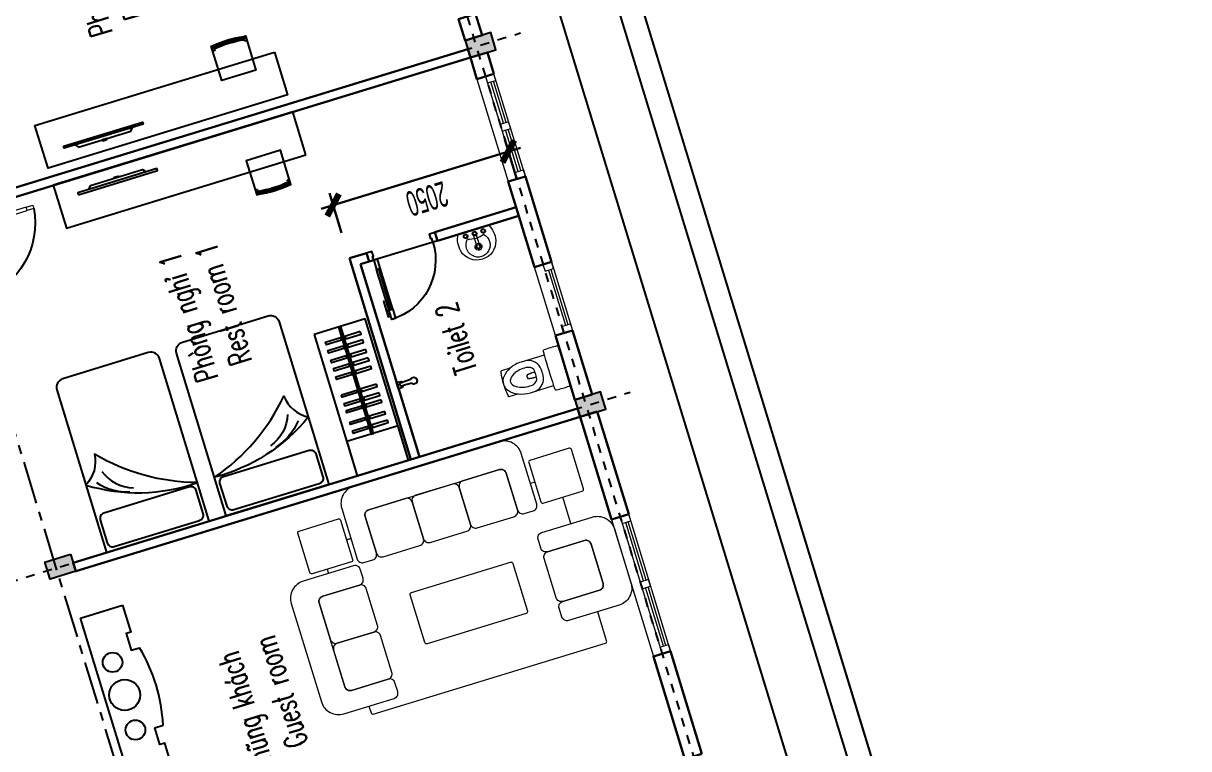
# Model space of a CAD drawing. Header units: inches. Extents: x 543393 to 2689207, y 1841861 to 9121372.
# Drawn here: x 547509.67 to 547522.7, y 1841992.2 to 1842000.31 of the extents above; entities that cross this region are included whole.
import ezdxf
from ezdxf.lldxf.tags import DXFTag

# ---------------------------------------------------------------- set-up
doc = ezdxf.new("R2010")
doc.units = ezdxf.units.IN
doc.header["$MEASUREMENT"] = 0
doc.linetypes.add('02 Xref Nha dieu hanh$0$PHANTOMX2', pattern=[127, 63.5, -12.7, 12.7, -12.7, 12.7, -12.7])
doc.linetypes.add('ACAD_ISO04W100', pattern=[30, 24, -3, 0, -3])
for name, color, linetype, lineweight in [('01', 1, 'Continuous', 9), ('A-Door', 254, 'Continuous', 13), ('A-Wall', 3, 'Continuous', 30), ('A310G', 5, 'Continuous', 9), ('CUA', 2, 'Continuous', 9), ('Kich thuoc', 8, 'Continuous', 18), ('NKT', 1, 'Continuous', 13), ('P-SANR-FIXT', 6, 'Continuous', 9)]:
    doc.layers.add(name, color=color, linetype=linetype, lineweight=lineweight)
for name, color, linetype in [('02 Xref Nha dieu hanh$0$BSA_Door - par', 12, 'Continuous'), ('02 Xref Nha dieu hanh$0$BSA_General note', 53, 'Continuous'), ('02 Xref Nha dieu hanh$0$BSA_Hidden', 197, '02 Xref Nha dieu hanh$0$HIDDEN'), ('02 Xref Nha dieu hanh$0$BSA_THIN', 197, 'Continuous'), ('02 Xref Nha dieu hanh$0$Noi that 001', 27, 'Continuous'), ('02 Xref Nha dieu hanh$0$VNPE-PB-DRP-PIPE', 22, '02 Xref Nha dieu hanh$0$PHANTOMX2'), ('Duong', 4, 'Continuous'), ('hach', 8, 'Continuous'), ('KICHTHUOCTHACH', 161, 'Continuous'), ('NET THAY', 4, 'Continuous'), ('NT', 1, 'Continuous'), ('NTBI', 4, 'Continuous'), ('NVDUNG', 4, 'Continuous'), ('QUYEN', 7, 'Continuous')]:
    doc.layers.add(name, color=color, linetype=linetype)
doc.styles.add('CHU DIM', font='chhsml.shx', dxfattribs={"width": 0.55})
doc.styles.add('DIM', font='vnsimli.shx', dxfattribs={"width": 0.65})
tags = doc.linetypes.add('02 Xref Nha dieu hanh$0$HIDDEN', pattern=[0.375, 0.25, -0.125]).pattern_tags.tags
tags[6:7] = [DXFTag(74, 4), DXFTag(75, 0), DXFTag(340, '0'), DXFTag(46, 1.0), DXFTag(50, 0.0), DXFTag(44, 0.0), DXFTag(45, 0.0)]
tags[4:5] = [DXFTag(74, 4), DXFTag(75, 0), DXFTag(340, '0'), DXFTag(46, 1.0), DXFTag(50, 0.0), DXFTag(44, 0.0), DXFTag(45, 0.0)]
doc.linetypes.add('ZIGZAG', pattern='A,0.0001,-0.2,[131,ltypeshp.shx,S=0.2,R=0,X=-0.2,Y=0],-0.4,[131,ltypeshp.shx,S=0.2,R=180,X=0.2,Y=0],-0.2', length=0.8001)
doc.dimstyles.new('A3 1-100', dxfattribs={"dimscale": 100, "dimtxt": 2.8, "dimasz": 1.4, "dimexe": 1.4, "dimexo": 1.4, "dimgap": 1, "dimtad": 1, "dimdec": 0, "dimzin": 5, "dimdsep": 46, "dimtxsty": 'CHU DIM', "dimblk": 'ARCHTICK', "dimcen": 0.09, "dimdle": 1.4, "dimclrd": 8, "dimclre": 8, "dimclrt": 4, "dimadec": 0, "dimazin": 0, "dimtfac": 1, "dimtdec": 0, "dimtix": 1, "dimtmove": 2, "dimatfit": 3, "dimfxl": 1, "dimtvp": 0.0108, "dimtolj": 1, "dimtzin": 5, "dimarcsym": 0})

# ---------------------------------------------------------------- blocks, each defined once
blk = doc.blocks.new('cuaso')
at = {"layer": 'CUA'}
blk.add_lwpolyline([(-881, -30), (719, -30), (719, 170), (-881, 170)], close=True, dxfattribs=at)
at = {"layer": 'CUA', "color": 8}
for points in [[(719, 70), (-881, 70)], [(-804, 29), (-120, 29)], [(-804, 0), (-120, 0)], [(-42, 29), (642, 29)], [(-42, 0), (642, 0)]]:
    blk.add_lwpolyline(points, dxfattribs=at)
for points in [[(-881, 70), (-804, 70), (-804, -30), (-881, -30)], [(-42, 70), (-120, 70), (-120, -30), (-42, -30)], [(719, 70), (642, 70), (642, -30), (719, -30)]]:
    blk.add_lwpolyline(points, close=True, dxfattribs=at)
blk = doc.blocks.new('*U147')
at = {"linetype": 'Continuous'}
blk.add_line((70, 100), (70, 543), dxfattribs=at)
blk.add_line((90, 543), (90, 100))
for points in [[(22, 437), (22, 607), (50, 607), (50, 579), (27, 579), (27, 437)], [(0, 0), (50, 0), (50, -40), (60, -40), (60, -93), (0, -93)], [(743, 0), (693, 0), (693, -40), (683, -40), (683, -93), (743, -93)]]:
    blk.add_lwpolyline(points, close=True)
for points in [[(50, 543), (90, 543), (90, 643), (50, 643), (50, 543)], [(50, 546), (50, 100)], [(50, 100), (90, 100), (90, 0), (50, 0), (50, 100)]]:
    blk.add_lwpolyline(points)
at = {"layer": '02 Xref Nha dieu hanh$0$BSA_Hidden', "ltscale": 0.3}
blk.add_arc((50, 0), 643, 0, 90, dxfattribs=at)
blk = doc.blocks.new('A$C7DB75F4D')
at = {"layer": 'A-Door'}
for points in [[(625, 940), (625, 860), (665, 860), (665, 940)], [(625, 180), (625, 860), (665, 860), (665, 180)], [(625, 100), (625, 180), (665, 180), (665, 100)], [(-165, 100), (-165, 60), (-150, 60), (-150, 50), (-150, 0), (-200, 0), (-200, 100)], [(665, 100), (700, 100), (700, 0), (650, 0), (650, 50), (650, 60), (665, 60)]]:
    blk.add_lwpolyline(points, close=True, dxfattribs=at)
at = {"layer": 'NT', "color": 1}
blk.add_arc((733, 47), 899, 96.8807, 176.6333, dxfattribs=at)
blk = doc.blocks.new('S1200')
at = {"layer": 'CUA'}
blk.add_lwpolyline([(198780, 60972), (199980, 60972), (199980, 61172), (198780, 61172)], close=True, dxfattribs=at)
at = {"layer": 'CUA', "color": 8}
for points in [[(199980, 61072), (198780, 61072)], [(198857, 61031), (199341, 61031)], [(198857, 61002), (199341, 61002)], [(199419, 61031), (199903, 61031)], [(199419, 61002), (199903, 61002)]]:
    blk.add_lwpolyline(points, dxfattribs=at)
for points in [[(198780, 61072), (198857, 61072), (198857, 60972), (198780, 60972)], [(199419, 61072), (199341, 61072), (199341, 60972), (199419, 60972)], [(199980, 61072), (199903, 61072), (199903, 60972), (199980, 60972)]]:
    blk.add_lwpolyline(points, close=True, dxfattribs=at)
blk = doc.blocks.new('Eco_LLoyd_One_Piece_Toilet_-_TOTO_-_MS934304EF - Eco_LLoyd_One_Piece_Toilet_-_TOTO_-_MS934304EF-2710711-MẶT BẰNG TẦNG 1')
at = {"layer": 'P-SANR-FIXT'}
for p, q in [((-179, 175), (-179, -96)), ((179, -96), (179, 175)), ((-149, -235), (-149, -334)), ((149, -334), (149, -235))]:
    blk.add_line(p, q, dxfattribs=at)
for centre, radius, start, end in [((1459, 270), 1695, 177.6052, 182.737), ((-222, 340), 12.7, 92.3112, 177.6052), ((0, -5170), 5527, 87.6888, 92.3112), ((222, 340), 12.7, 2.3948, 87.6888), ((-1459, 270), 1695, 357.263, 2.3948), ((-222, 189), 12.7, 182.737, 267.6942), ((0, 5701), 5529, 267.6942, 268.1406), ((0, 5700), 5528, 268.1403, 271.8597), ((0, 5701), 5529, 271.8594, 272.3058), ((222, 189), 12.7, 272.3058, 357.263), ((-28, -53), 150, 93.5349, 170.7757), ((-28, -53), 73.8, 93.5349, 170.7757), ((0, -503), 600, 86.4651, 93.5349), ((0, -503), 524, 86.4651, 93.5349), ((36, -8), 64.4, 153.7418, 184.2407), ((-36, -8), 64.4, 355.7593, 26.2582), ((28, -53), 73.8, 9.2243, 86.4651), ((28, -53), 150, 9.2243, 86.4651), ((182, -88), 363, 170.7757, 175.2103), ((156, -96), 336, 180, 202.8711), ((182, -88), 287, 170.7757, 201.2543), ((-182, -88), 287, 338.7457, 9.2243), ((-156, -96), 336, 337.1289, 0), ((-182, -88), 363, 4.4862, 9.2243), ((107, -117), 282, 202.8711, 204.7652), ((107, -117), 282, 204.7652, 227.4001), ((80, -128), 177, 201.2543, 229.0355), ((-80, -128), 177, 310.9645, 338.7457), ((-107, -117), 282, 312.5999, 335.2348), ((-107, -117), 282, 335.2348, 337.1289), ((-137, -334), 12.7, 180, 260.9752), ((0, 526), 883, 260.9752, 279.0248), ((0, -233), 124, 227.4001, 312.5999), ((0, -220), 54.8, 229.0355, 310.9645), ((137, -334), 12.7, 279.0248, 0)]:
    blk.add_arc(centre, radius, start, end, dxfattribs=at)
for centre, major_axis, ratio, start_param, end_param in [((-132, -97), (-2, 227), 0.489429, 4.831195, 4.857107), ((131, -97), (2, 227), 0.485052, 1.426448, 1.45236)]:
    blk.add_ellipse(centre, major_axis=major_axis, ratio=ratio, start_param=start_param, end_param=end_param, dxfattribs=at)
for points in [[(-29, -13), (-29, -15), (-28, -20), (-27, -29), (-26, -37), (-25, -46), (-24, -54), (-23, -60), (-23, -63)], [(23, -63), (23, -60), (24, -54), (25, -46), (26, -37), (27, -29), (28, -20), (29, -15), (29, -13)]]:
    blk.add_open_spline(points, degree=3, dxfattribs=at)
blk.add_open_spline([(-22, -69), (-22, -70), (-22, -71), (-21, -73), (-21, -74), (-20, -74), (-20, -75), (-19, -76), (-18, -77), (-17, -78), (-16, -78), (-16, -78), (-15, -79), (-14, -79), (-13, -79), (-12, -80), (-11, -80), (-10, -80), (-10, -80), (-8, -80), (-7, -81), (-6, -81), (-6, -81), (-5, -81), (-4, -81), (-2, -81), (0, -81), (2, -81), (4, -81), (5, -81), (5, -81), (6, -81), (7, -81), (8, -80), (9, -80), (10, -80), (11, -80), (12, -80), (13, -80), (14, -79), (15, -79), (16, -78), (16, -78), (17, -78), (18, -77), (19, -76), (20, -75), (20, -74), (21, -74), (21, -73), (22, -71), (22, -70), (22, -69)], degree=3, knots=[-1, -1, -1, -1, -0.95, -0.925, -0.9125, -0.9, -0.875, -0.85, -0.825, -0.8125, -0.8, -0.7875, -0.775, -0.75, -0.725, -0.7125, -0.7, -0.6875, -0.675, -0.65, -0.625, -0.6125, -0.6, -0.5875, -0.575, -0.55, -0.5, -0.45, -0.425, -0.4125, -0.4, -0.3875, -0.375, -0.35, -0.325, -0.3125, -0.3, -0.2875, -0.275, -0.25, -0.225, -0.2125, -0.2, -0.1875, -0.175, -0.15, -0.125, -0.1, -0.0875, -0.075, -0.05, 0, 0, 0, 0], dxfattribs=at)
blk = doc.blocks.new('Sink - Cloakroom - 440 x 350mm-2891493-MẶT BẰNG TẦNG 1')
at = {"layer": 'P-SANR-FIXT'}
for p, q in [((-15, -215), (-15, -71)), ((15, -215), (15, -71))]:
    blk.add_line(p, q, dxfattribs=at)
for centre, radius, start, end in [((53, -131), 264, 151.745, 193.6351), ((53, -131), 264, 151.728, 193.6351), ((0, -184), 135, 135.4629, 45.0556), ((-101, -51), 25, 0, 180), ((-101, -51), 25, 180, 0), ((-101, -51), 17, 360, 180), ((-101, -51), 17, 180, 360), ((-2, 160), 267, 249.1986, 291.3199), ((0, -51), 25, 0, 180), ((0, -51), 25, 180, 0), ((-1, -49), 16.8, 90, 270), ((-1, -49), 16.8, 270, 90), ((104, -51), 25, 360, 180), ((104, -51), 25, 180, 360), ((104, -50), 17, 360, 180), ((104, -50), 17, 180, 360), ((-53, -131), 264, 346.3649, 28.255), ((-53, -131), 264, 346.3649, 28.272), ((-6, -145), 204, 193.6351, 271.6558), ((-6, -145), 204, 193.6351, 271.6558), ((0, -204), 38.6, 360, 180), ((0, -204), 38.6, 180, 360), ((0, -204), 23.5, 360, 180), ((0, -204), 23.5, 180, 360), ((6, -145), 204, 268.3442, 346.3649), ((6, -145), 204, 268.3442, 346.3649)]:
    blk.add_arc(centre, radius, start, end, dxfattribs=at)
blk.add_ellipse((0, -215), major_axis=(-15, 0), ratio=0.428525, start_param=0, end_param=3.141593, dxfattribs=at)
blk = doc.blocks.new('A$C32807B48')
at = {"layer": 'NTBI'}
for p, q in [((16, 158), (20, 58)), ((59, 158), (55, 58)), ((16, 57), (18, 54)), ((58, 57), (57, 54)), ((0, 0), (75, 0))]:
    blk.add_line(p, q, dxfattribs=at)
for points in [[(0, 0), (6, 50, -0.380041), (13, 57), (16, 57)], [(75, 0), (69, 50, 0.380041), (62, 57), (58, 57)]]:
    blk.add_lwpolyline(points, format="xyb", dxfattribs=at)
for centre, radius, start, end in [((37, 188), 37.5, 90, 234.211), ((37, 188), 37.5, 305.789, 90), ((37, 46), 20.3, 143.9134, 272.1226), ((38, 46), 20.3, 267.8774, 36.0866)]:
    blk.add_arc(centre, radius, start, end, dxfattribs=at)
blk = doc.blocks.new('cua800')
at = {"layer": 'CUA'}
blk.add_lwpolyline([(707, 200), (-93, 200), (-93, 0), (707, 0)], close=True, dxfattribs=at)
at = {"layer": 'CUA', "color": 8}
for points in [[(-93, 100), (-16, 100), (-16, 200), (-93, 200)], [(707, 100), (629, 100), (629, 200), (707, 200)]]:
    blk.add_lwpolyline(points, close=True, dxfattribs=at)
for points in [[(629, 170), (-16, 170)], [(629, 141), (-16, 141)]]:
    blk.add_lwpolyline(points, dxfattribs=at)
blk = doc.blocks.new('SOFA6SEAT-1')
blk.add_lwpolyline([(1405, 2420), (1405, 2500, 0.414214), (1385, 2520), (-1330, 2520, 0.414214), (-1350, 2500), (-1350, 2160)], format="xyb")
at = {"ltscale": 5}
for points in [[(1600, 2135), (1600, 1155, -0.414214), (1540, 1095), (1110, 1095, 0.414214), (1050, 1035), (1050, 930, 0.414214), (1110, 870), (1700, 870, 0.414214), (1900, 1070), (1900, 2220, 0.414214), (1700, 2420), (1110, 2420, 0.414214), (1050, 2360), (1050, 2255, 0.414214), (1110, 2195), (1540, 2195, -0.414214)], [(-1500, 1875), (-1500, 1415, 0.414214), (-1440, 1355), (-1010, 1355, -0.414214), (-950, 1295), (-950, 1190, -0.414214), (-1010, 1130), (-1600, 1130, -0.414214), (-1800, 1330), (-1800, 1960, -0.414214), (-1600, 2160), (-1010, 2160, -0.414214), (-950, 2100), (-950, 1995, -0.414214), (-1010, 1935), (-1440, 1935, 0.414214)], [(765, 320), (-765, 320, -0.414214), (-825, 380), (-825, 810, 0.414214), (-885, 870), (-990, 870, 0.414214), (-1050, 810), (-1050, 220, 0.414214), (-850, 20), (850, 20, 0.414214), (1050, 220), (1050, 810, 0.414214), (990, 870), (885, 870, 0.414214), (825, 810), (825, 380, -0.414214)]]:
    blk.add_lwpolyline(points, format="xyb", close=True, dxfattribs=at)
for points in [[(1540, 1645, 0.414214), (1600, 1705), (1600, 2135, 0.414214), (1540, 2195), (1110, 2195, 0.414214), (1050, 2135), (1050, 1705, 0.414214), (1110, 1645)], [(-1440, 1355, -0.414214), (-1500, 1415), (-1500, 1875, -0.414214), (-1440, 1935), (-1010, 1935, -0.414214), (-950, 1875), (-950, 1415, -0.414214), (-1010, 1355)], [(-600, 1925, -0.414214), (-580, 1945), (580, 1945, -0.414214), (600, 1925), (600, 1365, -0.414214), (580, 1345), (-580, 1345, -0.414214), (-600, 1365)], [(1540, 1095, 0.414214), (1600, 1155), (1600, 1585, 0.414214), (1540, 1645), (1110, 1645, 0.414214), (1050, 1585), (1050, 1155, 0.414214), (1110, 1095)], [(-1100, 800, 0.414214), (-1120, 820), (-1580, 820, 0.414214), (-1600, 800), (-1600, 340, 0.414214), (-1580, 320), (-1120, 320, 0.414214), (-1100, 340)], [(-825, 380, 0.414214), (-765, 320), (-335, 320, 0.414214), (-275, 380), (-275, 810, 0.414214), (-335, 870), (-765, 870, 0.414214), (-825, 810)], [(-275, 380, 0.414214), (-215, 320), (215, 320, 0.414214), (275, 380), (275, 810, 0.414214), (215, 870), (-215, 870, 0.414214), (-275, 810)], [(275, 380, 0.414214), (335, 320), (765, 320, 0.414214), (825, 380), (825, 810, 0.414214), (765, 870), (335, 870, 0.414214), (275, 810)], [(1100, 800, -0.414214), (1120, 820), (1580, 820, -0.414214), (1600, 800), (1600, 340, -0.414214), (1580, 320), (1120, 320, -0.414214), (1100, 340)]]:
    blk.add_lwpolyline(points, format="xyb", close=True)
for points in [[(-1350, 1130), (-1350, 820)], [(1405, 820), (1405, 870)], [(-1100, 570), (-1050, 570)], [(1050, 570), (1100, 570)], [(1100, 570), (1050, 570)]]:
    blk.add_lwpolyline(points)
blk = doc.blocks.new('A$C63D87E33')
at = {"layer": 'NVDUNG'}
for p, q in [((0, 0), (0, 490)), ((1925, 490), (1925, 0)), ((1925, 0), (0, 0))]:
    blk.add_line(p, q, dxfattribs=at)
for points in [[(0, 490), (314, 490), (314, 435), (510, 435), (510, 533, -0.908088)], [(1925, 490), (1611, 490), (1611, 435), (1415, 435), (1415, 533, 0.908088)]]:
    blk.add_lwpolyline(points, format="xyb", dxfattribs=at)
blk.add_arc((962, -1289), 1877, 76.0616, 103.9364, dxfattribs=at)
blk = doc.blocks.new('A$C1FED0887')
at = {"layer": 'NVDUNG', "ltscale": 100}
for centre, radius in [((369, 1376), 110), ((369, 967), 173), ((393, 578), 110)]:
    blk.add_circle(centre, radius, dxfattribs=at)
at = {"layer": 'NVDUNG', "linetype": 'ZIGZAG', "rotation": 90.00016561541212}
blk.add_blockref('A$C63D87E33', (589, 0), dxfattribs=at)
blk = doc.blocks.new('_ArchTick')
at = {"color": 0, "linetype": 'ByBlock', "const_width": 0.5}
blk.add_lwpolyline([(-0.707, -0.707), (0.707, 0.707)], dxfattribs=at)
blk = doc.blocks.new('*D169')
at = {"color": 8, "lineweight": -2, "transparency": 16777216}
for p, q in [((204267, -1336), (204267, -3666)), ((203940, -1476), (204407, -1476)), ((203940, -3526), (204407, -3526))]:
    blk.add_line(p, q, dxfattribs=at)
at = {"layer": 'Defpoints', "color": 0, "transparency": 16777216}
for p in [(203800, -1476), (203800, -3526), (204267, -3526)]:
    blk.add_point(p, dxfattribs=at)
at = {"color": 8, "lineweight": -2, "transparency": 16777216, "xscale": 140, "yscale": 140, "zscale": 140}
for p, rotation in [((204267, -1476), 90), ((204267, -3526), 270)]:
    blk.add_blockref('_ArchTick', p, dxfattribs=dict(at, rotation=rotation))
at = {"color": 4, "transparency": 16777216, "insert": (204027, -2501), "char_height": 280, "attachment_point": 5, "rotation": 90, "style": 'CHU DIM'}
blk.add_mtext('\\A1;2050', dxfattribs=at)
blk = doc.blocks.new('02 Xref Nha dieu hanh$0$TIVI LCD-flat-10')
at = {"layer": '02 Xref Nha dieu hanh$0$Noi that 001'}
for points in [[(184, 462), (184, -462), (160, -462), (160, 462)], [(125, 305), (125, -305), (160, -335), (160, 335)], [(125, 24), (114, 24), (114, -24), (125, -24)]]:
    blk.add_lwpolyline(points, close=True, dxfattribs=at)
blk = doc.blocks.new('02 Xref Nha dieu hanh$0$GHE-DUA-flat-6')
at = {"layer": '02 Xref Nha dieu hanh$0$Noi that 001'}
for p, q in [((-360, 176), (-400, 176)), ((-376, 176), (-376, 200)), ((-360, 176), (-344, 176)), ((-344, 176), (-344, 200)), ((-360, -176), (-400, -176)), ((-376, -200), (-376, -176)), ((-360, -176), (-344, -176)), ((-344, -200), (-344, -176))]:
    blk.add_line(p, q, dxfattribs=at)
blk.add_lwpolyline([(-400, -176), (-400, -200), (0, -200), (0, 200), (-400, 200), (-400, 176)], dxfattribs=at)
for centre, radius, start, end in [((704, 0), 1118, 170.9407, 189.0592), ((704, 0), 1102, 170.808, 189.1919), ((726, 0), 1118, 170.9407, 189.0592), ((726, 0), 1102, 170.808, 189.1919)]:
    blk.add_arc(centre, radius, start, end, dxfattribs=at)
blk = doc.blocks.new('02 Xref Nha dieu hanh$0$fghfgh')
at = {"layer": '02 Xref Nha dieu hanh$0$Noi that 001'}
blk.add_lwpolyline([(-384185, -22731), (-383685, -22731), (-383685, -19931), (-384185, -19931)], close=True, dxfattribs=at)
at = {"layer": '02 Xref Nha dieu hanh$0$Noi that 001', "xscale": -1}
blk.add_blockref('02 Xref Nha dieu hanh$0$TIVI LCD-flat-10', (-383685, -20631), dxfattribs=at)
at = {"layer": '02 Xref Nha dieu hanh$0$Noi that 001'}
blk.add_blockref('02 Xref Nha dieu hanh$0$GHE-DUA-flat-6', (-384054, -22275), dxfattribs=at)
blk = doc.blocks.new('02 Xref Nha dieu hanh$0$EWFEWR')
for points in [[(-205567, -26555), (-206567, -26555, 0.414214), (-206667, -26655), (-206667, -28555), (-205467, -28555), (-205467, -26655, 0.414214)], [(-205467, -28104, -0.133219), (-206474, -27465, -0.242583), (-206667, -27767, 0.159855)], [(-205567, -28125), (-206567, -28125, 0.414214), (-206628, -28186), (-206628, -28455, 0.414214), (-206567, -28516), (-205567, -28516, 0.414214), (-205506, -28455), (-205506, -28186, 0.414214)]]:
    blk.add_lwpolyline(points, format="xyb", close=True)
for centre, radius, start, end in [((-206031, -27526), 447, 199.0167, 252.0056), ((-206062, -27373), 629, 219.7181, 255.4311)]:
    blk.add_arc(centre, radius, start, end)
blk = doc.blocks.new('02 Xref Nha dieu hanh$0$gdfgdfg')
at = {"layer": '02 Xref Nha dieu hanh$0$Noi that 001'}
for points in [[(-385210, -22931), (-386860, -22931), (-386860, -22332), (-385210, -22332)], [(-386860, -22332), (-386460, -22332), (-386460, -22931), (-386860, -22931)], [(-386363, -22427), (-386363, -22607), (-386393, -22607), (-386393, -22427)], [(-386261, -22427), (-386261, -22607), (-386291, -22607), (-386291, -22427)], [(-386125, -22427), (-386125, -22607), (-386155, -22607), (-386155, -22427)], [(-386044, -22427), (-386044, -22607), (-386074, -22607), (-386074, -22427)], [(-385942, -22427), (-385942, -22607), (-385972, -22607), (-385972, -22427)], [(-385732, -22427), (-385732, -22607), (-385762, -22607), (-385762, -22427)], [(-385635, -22427), (-385635, -22607), (-385665, -22607), (-385665, -22427)], [(-385539, -22427), (-385539, -22607), (-385569, -22607), (-385569, -22427)], [(-385425, -22427), (-385425, -22607), (-385455, -22607), (-385455, -22427)], [(-385329, -22427), (-385329, -22607), (-385359, -22607), (-385359, -22427)], [(-385210, -22647), (-386460, -22647), (-386460, -22617), (-385210, -22617)], [(-386363, -22836), (-386363, -22657), (-386393, -22657), (-386393, -22836)], [(-386261, -22836), (-386261, -22657), (-386291, -22657), (-386291, -22836)], [(-386125, -22836), (-386125, -22657), (-386155, -22657), (-386155, -22836)], [(-386044, -22836), (-386044, -22657), (-386074, -22657), (-386074, -22836)], [(-385942, -22836), (-385942, -22657), (-385972, -22657), (-385972, -22836)], [(-385732, -22836), (-385732, -22657), (-385762, -22657), (-385762, -22836)], [(-385635, -22836), (-385635, -22657), (-385665, -22657), (-385665, -22836)], [(-385539, -22836), (-385539, -22657), (-385569, -22657), (-385569, -22836)], [(-385425, -22836), (-385425, -22657), (-385455, -22657), (-385455, -22836)], [(-385329, -22836), (-385329, -22657), (-385359, -22657), (-385359, -22836)]]:
    blk.add_lwpolyline(points, close=True, dxfattribs=at)
for points in [[(-386378, -22607), (-386378, -22657)], [(-386276, -22607), (-386276, -22657)], [(-386140, -22607), (-386140, -22657)], [(-386059, -22607), (-386059, -22657)], [(-385957, -22607), (-385957, -22657)], [(-385747, -22607), (-385747, -22657)], [(-385650, -22607), (-385650, -22657)], [(-385554, -22607), (-385554, -22657)], [(-385440, -22607), (-385440, -22657)], [(-385344, -22607), (-385344, -22657)]]:
    blk.add_lwpolyline(points, dxfattribs=at)
blk = doc.blocks.new('NVP')
at = {"layer": 'NET THAY'}
h = blk.add_hatch(color=8, dxfattribs=at)
h.dxf.hatch_style = 1
h.paths.add_polyline_path([(201393.5, 2474.4), (201193.5, 2474.4), (201193.5, 2774.4), (201393.5, 2774.4)])
h = blk.add_hatch(color=8, dxfattribs=at)
h.dxf.hatch_style = 1
h.paths.add_polyline_path([(201393.5, -3425.6), (201193.5, -3425.6), (201193.5, -3725.6), (201393.5, -3725.6)])
h = blk.add_hatch(color=8, dxfattribs=at)
h.dxf.hatch_style = 1
h.paths.add_polyline_path([(205593.5, -3425.6), (205393.5, -3425.6), (205393.5, -3725.6), (205593.5, -3725.6)])
at = {"layer": '02 Xref Nha dieu hanh$0$BSA_THIN', "ltscale": 1000}
blk.add_lwpolyline([(203543.8, -2475.6), (203543.8, -1675.6)], dxfattribs=at)
at = {"layer": 'A-Wall'}
for p, q in [((201293.5, -1475.6), (203643.8, -1475.6)), ((203643.8, -1475.6), (203643.8, -1675.6)), ((203543.8, -1575.6), (201293.5, -1575.6)), ((203543.8, -1675.6), (203543.8, -1575.6)), ((203643.8, -1675.6), (203543.8, -1675.6)), ((203643.8, -2475.6), (203543.8, -2475.6)), ((203543.8, -2475.6), (203543.8, -3425.6)), ((203643.8, -3425.6), (203643.8, -2475.6))]:
    blk.add_line(p, q, dxfattribs=at)
for points in [[(201193.5, -3425.6), (201293.5, -3425.6), (201293.5, 2474.4), (201193.5, 2474.4)], [(205393.5, -3425.6), (205493.5, -3425.6), (205493.5, 2474.4), (205393.5, 2474.4)], [(197193.5, -3625.6), (198393.5, -3625.6), (198393.5, -3425.6), (197193.5, -3425.6)], [(201193.5, -3625.6), (199993.5, -3625.6), (199993.5, -3425.6), (201193.5, -3425.6)], [(205143.5, -3625.6), (205393.5, -3625.6), (205393.5, -3425.6), (205143.5, -3425.6)], [(205843.5, -3625.6), (205593.5, -3625.6), (205593.5, -3425.6), (205843.5, -3425.6)]]:
    blk.add_lwpolyline(points, close=True, dxfattribs=at)
for points in [[(202143.5, -3425.6), (201393.5, -3425.6), (201393.5, -3625.6), (202143.5, -3625.6)], [(202143.5, -3625.6), (202143.5, -3425.6)], [(202943.5, -3625.6), (203943.5, -3625.6), (203943.5, -3425.6), (202943.5, -3425.6)], [(202943.5, -3625.6), (202943.5, -3425.6)]]:
    blk.add_lwpolyline(points, dxfattribs=at)
at = {"layer": 'NET THAY', "color": 8, "linetype": 'ACAD_ISO04W100', "ltscale": 0.2}
for points in [[(201293.5, 9225), (201293.5, -4042.2)], [(205493.5, 9225), (205493.5, -4042.2)], [(214442.5, -3525.6), (184179.1, -3525.6)]]:
    blk.add_lwpolyline(points, dxfattribs=at)
at = {"layer": 'NET THAY'}
for points in [[(201393.5, 2474.4), (201193.5, 2474.4), (201193.5, 2774.4), (201393.5, 2774.4)], [(201393.5, -3425.6), (201193.5, -3425.6), (201193.5, -3725.6), (201393.5, -3725.6)], [(205593.5, -3425.6), (205393.5, -3425.6), (205393.5, -3725.6), (205593.5, -3725.6)]]:
    blk.add_lwpolyline(points, close=True, dxfattribs=at)
at = {"layer": 'NET THAY', "color": 8, "linetype": 'ACAD_ISO04W100', "ltscale": 20}
blk.add_lwpolyline([(215789.5, 2674.4), (182467.5, 2674.4)], dxfattribs=at)
at = {"layer": 'NET THAY'}
blk.add_lwpolyline([(183493.5, -4525.6), (214893.5, -4525.6)], dxfattribs=at)
at = {"layer": '01', "rotation": 90}
blk.add_blockref('SOFA6SEAT-1', (201213.5, -1625.6), dxfattribs=at)
at = {"layer": '02 Xref Nha dieu hanh$0$BSA_Door - par', "extrusion": (0, 0, -1), "xscale": 1.076921032457903, "yscale": 1.076921032457903, "zscale": -1.076921032457903, "rotation": 270}
blk.add_blockref('*U147', (-203543.8, -1675.6), dxfattribs=at)
at = {"layer": '02 Xref Nha dieu hanh$0$BSA_General note', "xscale": -1, "rotation": 180}
blk.add_blockref('02 Xref Nha dieu hanh$0$gdfgdfg', (588153.5, -23779.8), dxfattribs=at)
at = {"layer": '02 Xref Nha dieu hanh$0$Noi that 001', "rotation": 270}
blk.add_blockref('02 Xref Nha dieu hanh$0$EWFEWR', (229848.8, -204584), dxfattribs=at)
at = {"layer": '02 Xref Nha dieu hanh$0$Noi that 001', "xscale": -1, "rotation": 270}
blk.add_blockref('02 Xref Nha dieu hanh$0$EWFEWR', (229848.8, 206149.9), dxfattribs=at)
at = {"layer": '02 Xref Nha dieu hanh$0$VNPE-PB-DRP-PIPE', "ltscale": 700}
blk.add_blockref('02 Xref Nha dieu hanh$0$fghfgh', (589078.7, 21382.4), dxfattribs=at)
at = {"layer": '02 Xref Nha dieu hanh$0$VNPE-PB-DRP-PIPE', "ltscale": 700, "xscale": -1}
blk.add_blockref('02 Xref Nha dieu hanh$0$fghfgh', (-178091.6, 21383), dxfattribs=at)
at = {"layer": 'A-Wall', "xscale": -1, "rotation": 180}
blk.add_blockref('cua800', (202237, -3425.6), dxfattribs=at)
at = {"layer": 'A310G'}
blk.add_blockref('cuaso', (199274.5, -3595.6), dxfattribs=at)
at = {"layer": 'hach', "ltscale": 0.02, "xscale": -1, "rotation": 180}
blk.add_blockref('A$C32807B48', (202088.5, -1575.6), dxfattribs=at)
at = {"layer": 'KICHTHUOCTHACH'}
blk.add_blockref('S1200', (5163.5, -64597.6), dxfattribs=at)
at = {"layer": 'NKT', "rotation": 90}
blk.add_blockref('A$C1FED0887', (200678.2, 1985.8), dxfattribs=at)
at = {"layer": 'P-SANR-FIXT', "rotation": 180}
blk.add_blockref('Eco_LLoyd_One_Piece_Toilet_-_TOTO_-_MS934304EF - Eco_LLoyd_One_Piece_Toilet_-_TOTO_-_MS934304EF-2710711-MẶT BẰNG TẦNG 1', (201793.5, -3068.4), dxfattribs=at)
at = {"layer": 'P-SANR-FIXT', "xscale": -1, "rotation": 270}
blk.add_blockref('Sink - Cloakroom - 440 x 350mm-2891493-MẶT BẰNG TẦNG 1', (203549.3, -2895.1), dxfattribs=at)
at = {"layer": 'QUYEN', "xscale": -1, "rotation": 180}
blk.add_blockref('A$C7DB75F4D', (204583.5, 2674.4), dxfattribs=at)
at = {"layer": 'Kich thuoc', "char_height": 250, "style": 'DIM'}
for s, insert, attachment_point in [('\\pi834.82;Phòng khách', (197565, 908.8), 7), ('\\pi1001.7;Guest room', (197591.5, 552.2), 7), ('\\pi1342.2;Phòng nghỉ 1\\P\\pi1412.8;Rest room 1', (201452, 563.9), 1), ('\\pi1326.6;Phòng nghỉ 2\\P\\pi1397.2;Rest room 2', (205506, 563.9), 1), ('\\pi1637.7;Toilet 2', (200393, -2229.1), 1)]:
    blk.add_mtext_dynamic_manual_height_columns(s, width=3191.607, gutter_width=1666.7, heights=[0], dxfattribs=dict(at, insert=insert, attachment_point=attachment_point))
dim = blk.add_linear_dim(base=(204266.9, -3525.6), p1=(203799.9, -1475.6), p2=(203799.9, -3525.6), angle=270, dimstyle='A3 1-100')
dim.commit()
dim.dimension.update_dxf_attribs({"geometry": '*D169', "text_midpoint": (204026.9, -2500.6)})

msp = doc.modelspace()

# ---------------------------------------------------------------- linework, layer by layer
at = {"layer": 'Duong', "color": 8}
msp.add_lwpolyline([(547482.24, 1842002.66), (547482.503, 1842001.8, -0.414214), (547482.012, 1842000.876), (547441.362, 1841988.438), (547476.038, 1841875.104), (547531.52, 1841892.08), (547519.74, 1841930.578, -0.414214), (547521.559, 1841934), (547531.37, 1841937.002), (547530.047, 1841941.324), (547520.236, 1841938.322, -0.414214), (547516.815, 1841940.14), (547509.295, 1841964.716, -0.414214), (547512.441, 1841970.635), (547536.883, 1841978.114), (547526.098, 1842013.361), (547513.552, 1842009.522), (547522.213, 1841981.217, -0.414214), (547520.394, 1841977.796), (547511.119, 1841974.958, -0.414214), (547505.199, 1841978.103), (547496.334, 1842007.077)], format="xyb", dxfattribs=at)
at = {"layer": 'Duong'}
for points in [[(547482.488, 1842002.737), (547482.752, 1842001.876, -0.414214), (547482.088, 1842000.627), (547441.687, 1841988.266), (547476.211, 1841875.429), (547531.195, 1841892.252), (547519.492, 1841930.502, -0.414214), (547521.483, 1841934.248), (547531.045, 1841937.174), (547529.875, 1841940.999), (547520.312, 1841938.073, -0.414214), (547516.566, 1841940.064), (547509.047, 1841964.64, -0.414214), (547512.365, 1841970.884), (547536.558, 1841978.286), (547525.908, 1842013.093), (547513.86, 1842009.407), (547522.461, 1841981.293, -0.414214), (547520.47, 1841977.547), (547511.195, 1841974.709, -0.414214), (547504.951, 1841978.027), (547496.086, 1842007.001)], [(547531.045, 1841937.174), (547529.875, 1841940.999), (547520.312, 1841938.073, -0.414214), (547516.566, 1841940.064), (547509.047, 1841964.64, -0.414214), (547512.365, 1841970.884), (547536.558, 1841978.286), (547525.908, 1842013.093), (547513.86, 1842009.407), (547522.461, 1841981.293, -0.414214), (547520.47, 1841977.547), (547511.195, 1841974.709, -0.414214), (547504.951, 1841978.027), (547496.173, 1842006.714), (547495.982, 1842006.656), (547495.982, 1842006.656), (547489.767, 1842004.754), (547489.767, 1842004.754), (547489.767, 1842004.754), (547489.723, 1842004.898), (547486.95, 1842004.049)]]:
    msp.add_lwpolyline(points, format="xyb", dxfattribs=at)

# ---------------------------------------------------------------- block references
at = {"layer": 'A-Wall', "xscale": 0.001, "yscale": 0.001, "zscale": 0.001, "rotation": 107.0123114188912}
msp.add_blockref('NVP', (547571.486, 1841802.521), dxfattribs=at)

doc.saveas('drawing.dxf')
